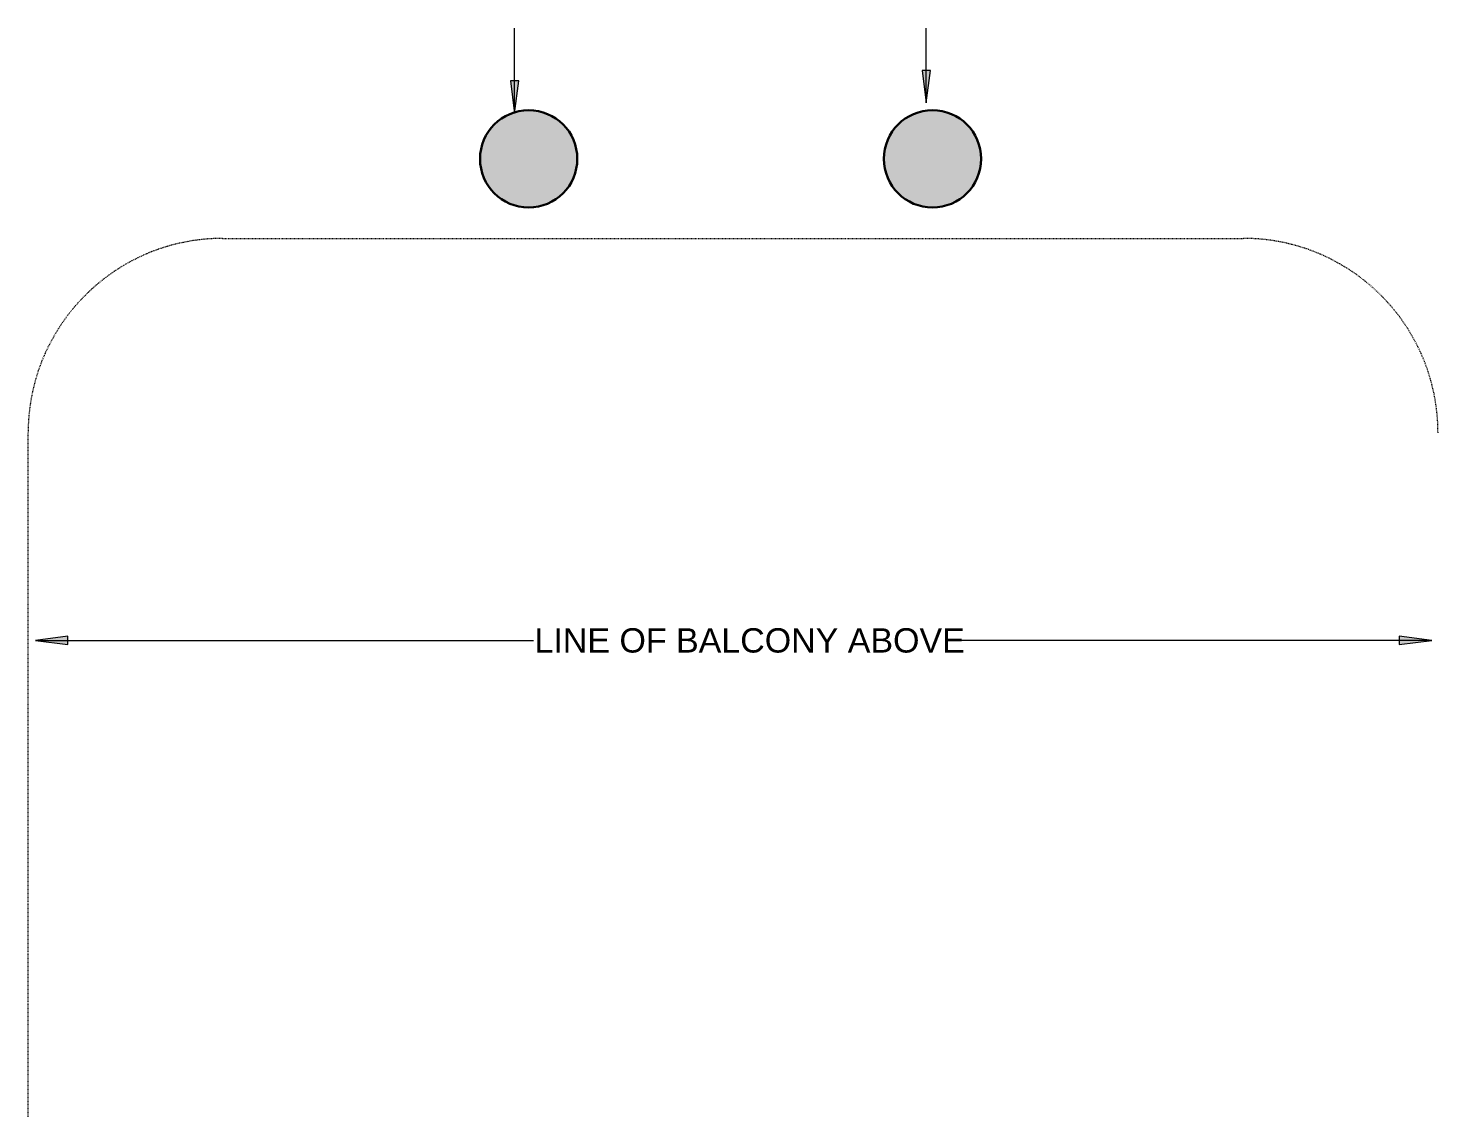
# Model space of a CAD drawing. Header units: inches. Extents: x -1176 to 1551, y -3558 to 978.
# Drawn here: x 109 to 369.4, y 458.6 to 660 of the extents above; entities that cross this region are included whole.
import ezdxf

# ---------------------------------------------------------------- set-up
doc = ezdxf.new("R2010")
doc.units = ezdxf.units.IN
doc.header["$MEASUREMENT"] = 0
doc.linetypes.add('Dash', pattern=[0.25, 0.125, -0.125])
for name, color, linetype, lineweight in [('A-ANNO-KEYN', 231, 'Continuous', 9), ('A-DETL', 90, 'Continuous', 9), ('G-ANNO-TEXT', 231, 'Continuous', 9), ('S-COLS', 52, 'Continuous', 18)]:
    doc.layers.add(name, color=color, linetype=linetype, lineweight=lineweight)
doc.styles.add('Swis721 Lt BT', font='swissl.ttf', dxfattribs={"height": 4.5})

# ---------------------------------------------------------------- blocks, each defined once
blk = doc.blocks.new('Concrete-Round-Column - 18_-5401511-1st Floor Demo')
at = {"layer": 'S-COLS', "lineweight": 9}
blk.add_hatch(color=7, dxfattribs=at).paths.add_polyline_path([(0, -9), (2, -8.77), (3.9, -8.11), (5.61, -7.04), (7.04, -5.61), (8.11, -3.9), (8.77, -2), (9, 0), (8.77, 2), (8.11, 3.9), (7.04, 5.61), (5.61, 7.04), (3.9, 8.11), (2, 8.77), (0, 9), (-2, 8.77), (-3.9, 8.11), (-5.61, 7.04), (-7.04, 5.61), (-8.11, 3.9), (-8.77, 2), (-9, 0), (-8.77, -2), (-8.11, -3.9), (-7.04, -5.61), (-5.61, -7.04), (-3.9, -8.11), (-2, -8.77)], flags=0)
at = {"layer": 'S-COLS', "color": 8, "lineweight": 30}
for start, end in [(360, 180), (180, 360)]:
    blk.add_arc((0, 0), 9, start, end, dxfattribs=at)

msp = doc.modelspace()

# ---------------------------------------------------------------- hatches: boundary and pattern name
at = {"layer": 'A-ANNO-KEYN'}
for points in [[(275.24, 646.18), (276.03, 652.18), (274.45, 652.18)], [(199.04, 644.26), (199.83, 650.26), (198.25, 650.26)]]:
    msp.add_hatch(color=256, dxfattribs=at).paths.add_polyline_path(points, flags=0)
at = {"layer": 'G-ANNO-TEXT'}
for points in [[(110.34, 546.75), (116.34, 545.96), (116.34, 547.54)], [(368.8, 546.75), (362.8, 547.54), (362.8, 545.96)]]:
    msp.add_hatch(color=7, dxfattribs=at).paths.add_polyline_path(points, flags=0)

# ---------------------------------------------------------------- linework, layer by layer
at = {"layer": 'A-ANNO-KEYN'}
for p, q in [((199.04, 644.26), (199.04, 660.02)), ((275.24, 646.18), (275.24, 660.02)), ((276.03, 652.18), (274.45, 652.18)), ((274.45, 652.18), (275.24, 646.18)), ((275.24, 646.18), (276.03, 652.18)), ((199.83, 650.26), (198.25, 650.26)), ((198.25, 650.26), (199.04, 644.26)), ((199.04, 644.26), (199.83, 650.26))]:
    msp.add_line(p, q, dxfattribs=at)
at = {"layer": 'A-DETL', "linetype": 'Dash', "lineweight": 18}
for p, q in [((144.98, 621.12), (243.75, 621.12)), ((243.75, 621.12), (333.96, 621.12)), ((108.98, 458.6), (108.98, 585.12))]:
    msp.add_line(p, q, dxfattribs=at)
for centre, start, end in [((144.98, 585.12), 90, 180), ((333.96, 585.12), 360, 90)]:
    msp.add_arc(centre, 36, start, end, dxfattribs=at)
at = {"layer": 'G-ANNO-TEXT', "color": 7}
for p, q in [((116.34, 547.54), (110.34, 546.75)), ((116.34, 545.96), (116.34, 547.54)), ((368.8, 546.75), (362.8, 547.54)), ((362.8, 547.54), (362.8, 545.96)), ((110.34, 546.75), (116.34, 545.96)), ((110.34, 546.75), (202.53, 546.75)), ((279.16, 546.75), (279.03, 546.75)), ((368.8, 546.75), (279.16, 546.75)), ((362.8, 545.96), (368.8, 546.75))]:
    msp.add_line(p, q, dxfattribs=at)

# ---------------------------------------------------------------- block references
at = {"layer": 'S-COLS', "lineweight": 9}
for p in [(201.64, 635.84), (276.39, 635.84)]:
    msp.add_blockref('Concrete-Round-Column - 18_-5401511-1st Floor Demo', p, dxfattribs=at)

# ---------------------------------------------------------------- texts
at = {"layer": 'G-ANNO-TEXT', "color": 7, "insert": (202.72, 549), "char_height": 4.5, "width": 92.2635, "attachment_point": 1, "style": 'Swis721 Lt BT'}
msp.add_mtext('LINE OF BALCONY ABOVE', dxfattribs=at)

doc.saveas('drawing.dxf')
